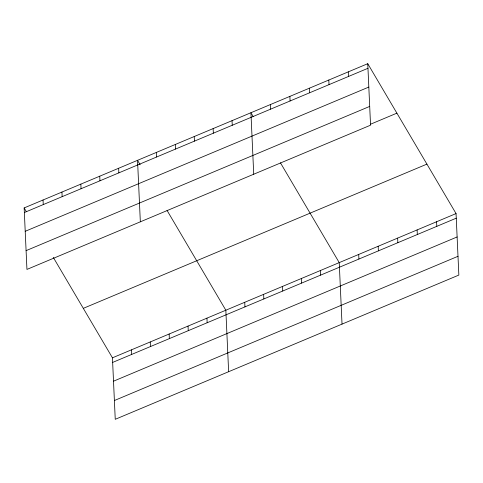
<?xml version="1.0" encoding="UTF-8"?>
<svg xmlns="http://www.w3.org/2000/svg" width="483" height="483" viewBox="0 0 483 483"><rect width="100%" height="100%" fill="white"/><g stroke="black" fill="none" stroke-linecap="round" stroke-linejoin="round"><path stroke-width="0.72" d="M367.756 63.69L370.552 125.182L26.945 269.423L24.15 207.925L367.756 63.69L456.055 213.577L458.85 275.075L115.244 419.31L112.448 357.818L53.287 257.391M24.361 212.526L367.968 68.29M25.213 231.303L368.819 87.067M26.088 250.647L369.7 106.411M370.473 124.246L396.899 113.155M83.311 308.353L426.918 164.117M112.448 357.818L456.055 213.577M112.66 362.419L456.266 218.177M113.511 381.19L457.117 236.954M114.386 400.534L457.999 256.298M253.17 116.536L250.931 112.732L253.726 174.224M280.442 162.825L339.229 262.619L342.024 324.111M140.155 164.769L137.54 160.332L140.336 221.824M167.052 210.419L225.839 310.219L228.634 371.711M24.15 207.925L26.39 211.735M436.584 221.751L436.795 226.352M417.113 229.926L417.324 234.527M397.642 238.101L397.853 242.701M378.171 246.276L378.382 250.876M358.7 254.444L358.911 259.045M348.285 71.864L348.497 76.465M328.814 80.039L329.026 84.64M320.332 270.552L320.543 275.153M309.343 88.208L309.555 92.808M301.434 278.486L301.646 283.086M289.872 96.383L290.084 100.983M282.537 286.419L282.742 291.02M270.402 104.557L270.613 109.158M263.64 294.352L263.845 298.953M244.736 302.286L244.947 306.886M232.033 120.665L232.245 125.266M213.136 128.599L213.341 133.199M206.941 318.152L207.153 322.753M194.238 136.532L194.444 141.133M188.044 326.085L188.255 330.686M175.335 144.465L175.546 149.066M169.147 334.019L169.352 338.619M156.438 152.399L156.649 156.999M150.249 341.952L150.454 346.553M131.346 349.885L131.557 354.486M118.643 168.265L118.848 172.866M99.746 176.192L99.951 180.799M80.848 184.126L81.053 188.732M61.945 192.059L62.156 196.666M43.047 199.992L43.259 204.593"/></g></svg>
